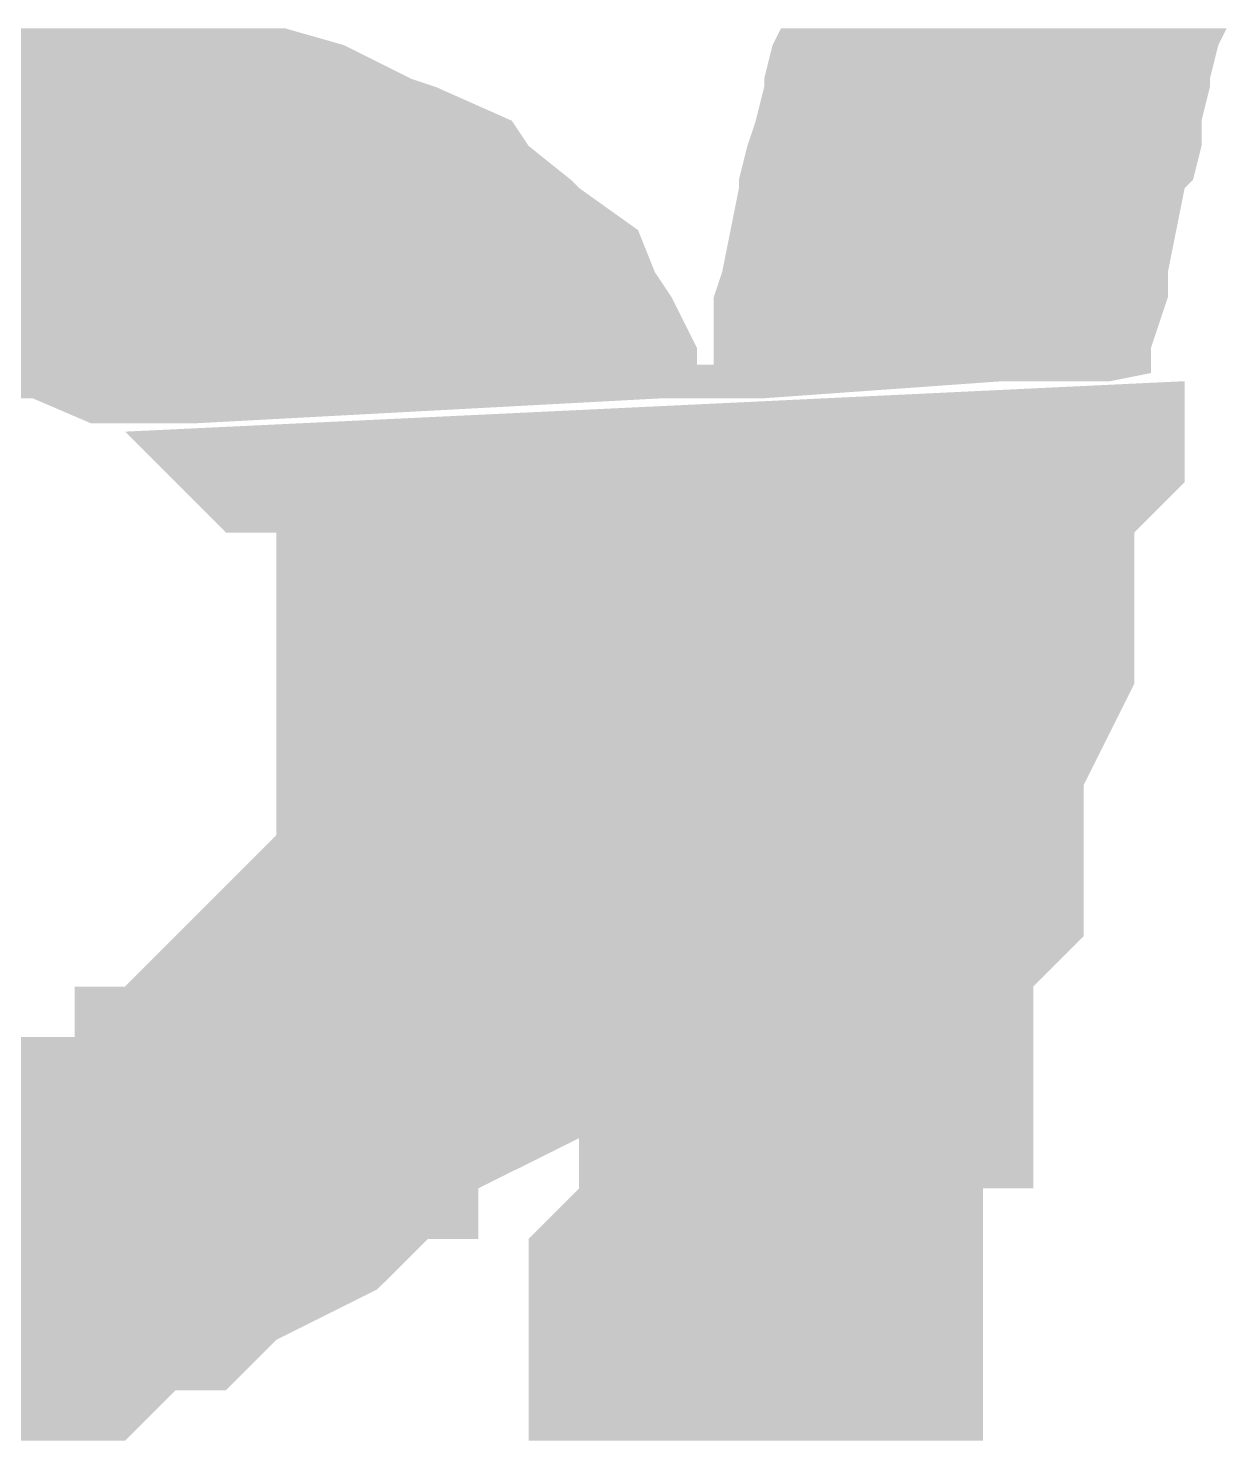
# Model space of a CAD drawing. Extents: x -145382 to -103386, y -23290 to 6406.
# Drawn here: x -120296 to -119777, y -19811 to -19199 of the extents above; entities that cross this region are included whole.
import ezdxf

# ---------------------------------------------------------------- set-up
doc = ezdxf.new("R2010")
doc.units = 0

msp = doc.modelspace()

# ---------------------------------------------------------------- hatches: boundary and pattern name
at = {"linetype": 'Continuous', "lineweight": 0, "true_color": 0x1250ed}
for points in [[(-120524.1, -19199), (-120184.98, -19199), (-120524.1, -19199), (-120184.98, -19199)], [(-120524.1, -19199), (-120184.98, -19199), (-120524.1, -19199), (-120184.98, -19199)], [(-120524.1, -19199), (-120184.98, -19199), (-120524.1, -19199), (-120184.98, -19199)], [(-120524.1, -19206.29), (-120524.1, -19199), (-120184.98, -19199), (-120159.45, -19206.29)], [(-119973.48, -19206.29), (-119969.84, -19199), (-119776.58, -19199), (-119780.22, -19206.29)], [(-119969.84, -19199), (-119776.58, -19199), (-119969.84, -19199), (-119776.58, -19199)], [(-119969.84, -19199), (-119776.58, -19199), (-119969.84, -19199), (-119776.58, -19199)], [(-120527.75, -19220.88), (-120524.1, -19206.29), (-120159.45, -19206.29), (-120130.28, -19220.88)], [(-120524.1, -19206.29), (-120159.45, -19206.29), (-120524.1, -19206.29), (-120159.45, -19206.29)], [(-119977.13, -19220.88), (-119973.48, -19206.29), (-119780.22, -19206.29), (-119783.87, -19220.88)], [(-119973.48, -19206.29), (-119780.22, -19206.29), (-119973.48, -19206.29), (-119780.22, -19206.29)], [(-120531.39, -19239.11), (-120527.75, -19224.52), (-120119.34, -19224.52), (-120086.53, -19239.11)], [(-120527.75, -19224.52), (-120527.75, -19220.88), (-120130.28, -19220.88), (-120119.34, -19224.52)], [(-119980.78, -19239.11), (-119977.13, -19224.52), (-119783.87, -19224.52), (-119787.52, -19239.11)], [(-119977.13, -19224.52), (-119977.13, -19220.88), (-119783.87, -19220.88), (-119783.87, -19224.52)], [(-120535.04, -19250.05), (-120531.39, -19239.11), (-120086.53, -19239.11), (-120079.23, -19250.05)], [(-119984.42, -19250.05), (-119980.78, -19239.11), (-119787.52, -19239.11), (-119787.52, -19250.05)], [(-120535.04, -19264.64), (-120535.04, -19250.05), (-120079.23, -19250.05), (-120061, -19264.64)], [(-119988.07, -19264.64), (-119984.42, -19250.05), (-119787.52, -19250.05), (-119791.16, -19264.64)], [(-120542.33, -19286.51), (-120538.69, -19268.28), (-120057.35, -19268.28), (-120031.83, -19286.51)], [(-120538.69, -19268.28), (-120535.04, -19264.64), (-120061, -19264.64), (-120057.35, -19268.28)], [(-119991.72, -19286.51), (-119988.07, -19268.28), (-119794.81, -19268.28), (-119798.45, -19286.51)], [(-119988.07, -19268.28), (-119988.07, -19264.64), (-119791.16, -19264.64), (-119794.81, -19268.28)], [(-120545.98, -19304.75), (-120542.33, -19286.51), (-120031.83, -19286.51), (-120024.54, -19304.75)], [(-119995.36, -19304.75), (-119991.72, -19286.51), (-119798.45, -19286.51), (-119802.1, -19304.75)], [(-120549.63, -19315.69), (-120545.98, -19304.75), (-120024.54, -19304.75), (-120017.24, -19315.69)], [(-119999.01, -19315.69), (-119995.36, -19304.75), (-119802.1, -19304.75), (-119802.1, -19315.69)], [(-120553.27, -19337.56), (-120549.63, -19315.69), (-120017.24, -19315.69), (-120006.3, -19337.56)], [(-119999.01, -19337.56), (-119999.01, -19315.69), (-119802.1, -19315.69), (-119809.39, -19337.56)], [(-120553.27, -19344.86), (-120553.27, -19337.56), (-120006.3, -19337.56), (-120006.3, -19344.86)], [(-119999.01, -19344.86), (-119999.01, -19337.56), (-119809.39, -19337.56), (-119809.39, -19344.86)], [(-120553.27, -19344.86), (-119809.39, -19344.86), (-120553.27, -19344.86), (-119809.39, -19344.86)], [(-120553.27, -19344.86), (-119809.39, -19344.86), (-120553.27, -19344.86), (-119809.39, -19344.86)], [(-120553.27, -19348.5), (-120553.27, -19344.86), (-119809.39, -19344.86), (-119809.39, -19348.5)], [(-120553.27, -19352.15), (-120553.27, -19348.5), (-119809.39, -19348.5), (-119827.63, -19352.15)], [(-120556.92, -19352.15), (-120553.27, -19352.15), (-119827.63, -19352.15), (-119831.27, -19352.15)], [(-119834.92, -19352.15), (-120556.92, -19352.15), (-119831.27, -19352.15)], [(-119875.03, -19352.15), (-120556.92, -19352.15), (-119834.92, -19352.15)], [(-120556.92, -19359.44), (-120556.92, -19352.15), (-119875.03, -19352.15), (-119977.13, -19359.44)], [(-120553.27, -19352.15), (-119827.63, -19352.15), (-120553.27, -19352.15), (-119827.63, -19352.15)], [(-119988.07, -19359.44), (-120556.92, -19359.44), (-119977.13, -19359.44)], [(-120298.02, -19359.44), (-120396.48, -19359.44), (-119988.07, -19359.44), (-119995.36, -19359.44)], [(-120294.37, -19359.44), (-120298.02, -19359.44), (-119995.36, -19359.44), (-120020.89, -19359.44)], [(-120268.85, -19370.38), (-120294.37, -19359.44), (-120020.89, -19359.44), (-120225.09, -19370.38)], [(-120268.85, -19370.38), (-120265.2, -19370.38), (-120225.09, -19370.38)]]:
    msp.add_hatch(color=160, dxfattribs=at).paths.add_polyline_path(points)
at = {"linetype": 'Continuous', "lineweight": 0}
h = msp.add_hatch(color=0, dxfattribs=at)
h.set_gradient(color1=(240, 240, 158), color2=(255, 255, 153), one_color=1)
h.paths.add_polyline_path([(-120254.26, -19373.92), (-119794.81, -19352.04), (-119794.81, -19373.92)], flags=0)
h = msp.add_hatch(color=0, dxfattribs=at)
h.set_gradient(color1=(251, 251, 154), color2=(234, 234, 161), rotation=262.92646, one_color=1)
h.paths.add_polyline_path([(-120232.38, -19395.8), (-120254.26, -19373.92), (-119794.81, -19395.8)], flags=0)
h = msp.add_hatch(color=0, dxfattribs=at)
h.set_gradient(color1=(240, 240, 158), color2=(255, 255, 153), rotation=79.87533, one_color=1)
h.paths.add_polyline_path([(-120254.26, -19373.92), (-119794.81, -19395.8), (-119794.81, -19373.92)], flags=0)
h = msp.add_hatch(color=0, dxfattribs=at)
h.set_gradient(color1=(247, 247, 156), color2=(231, 231, 162), rotation=270, one_color=1)
h.paths.add_polyline_path([(-120232.38, -19395.8), (-119794.81, -19395.8)], flags=0)
h = msp.add_hatch(color=0, dxfattribs=at)
h.set_gradient(color1=(251, 251, 154), color2=(234, 234, 161), rotation=90, one_color=1)
h.paths.add_polyline_path([(-120232.38, -19395.8), (-119794.81, -19395.8)], flags=0)
h = msp.add_hatch(color=0, dxfattribs=at)
h.set_gradient(color1=(236, 236, 160), color2=(220, 220, 166), rotation=265.72416, one_color=1)
h.paths.add_polyline_path([(-120210.51, -19417.68), (-120232.38, -19395.8), (-119816.69, -19417.68)], flags=0)
h = msp.add_hatch(color=0, dxfattribs=at)
h.set_gradient(color1=(231, 231, 162), color2=(247, 247, 156), rotation=85.51539, one_color=1)
h.paths.add_polyline_path([(-120232.38, -19395.8), (-119816.69, -19417.68), (-119794.81, -19395.8)], flags=0)
h = msp.add_hatch(color=0, dxfattribs=at)
h.set_gradient(color1=(234, 234, 161), color2=(218, 218, 167), rotation=270, one_color=1)
h.paths.add_polyline_path([(-120210.51, -19417.68), (-119816.69, -19417.68)], flags=0)
h = msp.add_hatch(color=0, dxfattribs=at)
h.set_gradient(color1=(236, 236, 160), color2=(220, 220, 166), rotation=90, one_color=1)
h.paths.add_polyline_path([(-120210.51, -19417.68), (-119816.69, -19417.68)], flags=0)
h = msp.add_hatch(color=0, dxfattribs=at)
h.set_gradient(color1=(221, 221, 166), color2=(205, 205, 172), rotation=270, one_color=1)
h.paths.add_polyline_path([(-120188.63, -19417.68), (-120210.51, -19417.68), (-119816.69, -19417.68)], flags=0)
h = msp.add_hatch(color=0, dxfattribs=at)
h.set_gradient(color1=(234, 234, 161), color2=(218, 218, 167), rotation=90, one_color=1)
h.paths.add_polyline_path([(-120210.51, -19417.68), (-119816.69, -19417.68)], flags=0)
h = msp.add_hatch(color=0, dxfattribs=at)
h.set_gradient(color1=(187, 187, 179), color2=(205, 205, 172), rotation=87.00687, one_color=1)
h.paths.add_polyline_path([(-120188.63, -19439.56), (-119816.69, -19439.56), (-120188.63, -19417.68)], flags=0)
h = msp.add_hatch(color=0, dxfattribs=at)
h.set_gradient(color1=(221, 221, 166), color2=(203, 203, 173), rotation=267.00687, one_color=1)
h.paths.add_polyline_path([(-119816.69, -19439.56), (-120188.63, -19417.68), (-119816.69, -19417.68)], flags=0)
h = msp.add_hatch(color=0, dxfattribs=at)
h.set_gradient(color1=(192, 192, 177), color2=(176, 176, 184), rotation=265.1096, one_color=1)
h.paths.add_polyline_path([(-120188.63, -19461.44), (-120188.63, -19439.56), (-119816.69, -19461.44)], flags=0)
h = msp.add_hatch(color=0, dxfattribs=at)
h.set_gradient(color1=(187, 187, 179), color2=(203, 203, 173), rotation=85.1096, one_color=1)
h.paths.add_polyline_path([(-120188.63, -19439.56), (-119816.69, -19461.44), (-119816.69, -19439.56)], flags=0)
h = msp.add_hatch(color=0, dxfattribs=at)
h.set_gradient(color1=(158, 158, 191), color2=(176, 176, 184), rotation=87.00687, one_color=1)
h.paths.add_polyline_path([(-120188.63, -19483.32), (-119816.69, -19483.32), (-120188.63, -19461.44)], flags=0)
h = msp.add_hatch(color=0, dxfattribs=at)
h.set_gradient(color1=(192, 192, 177), color2=(174, 174, 185), rotation=267.00687, one_color=1)
h.paths.add_polyline_path([(-119816.69, -19483.32), (-120188.63, -19461.44), (-119816.69, -19461.44)], flags=0)
h = msp.add_hatch(color=0, dxfattribs=at)
h.set_gradient(color1=(131, 131, 202), color2=(158, 158, 191), rotation=85.49989, one_color=1)
h.paths.add_polyline_path([(-120188.63, -19527.07), (-119838.57, -19527.07), (-120188.63, -19483.32)], flags=0)
h = msp.add_hatch(color=0, dxfattribs=at)
h.set_gradient(color1=(174, 174, 185), color2=(148, 148, 195), rotation=265.70416, one_color=1)
h.paths.add_polyline_path([(-119838.57, -19527.07), (-120188.63, -19483.32), (-119816.69, -19483.32)], flags=0)
h = msp.add_hatch(color=0, dxfattribs=at)
h.set_gradient(color1=(144, 144, 197), color2=(127, 127, 204), rotation=270, one_color=1)
h.paths.add_polyline_path([(-120188.63, -19527.07), (-119838.57, -19527.07)], flags=0)
h = msp.add_hatch(color=0, dxfattribs=at)
h.set_gradient(color1=(148, 148, 195), color2=(131, 131, 202), rotation=90, one_color=1)
h.paths.add_polyline_path([(-120188.63, -19527.07), (-119838.57, -19527.07)], flags=0)
h = msp.add_hatch(color=0, dxfattribs=at)
h.set_gradient(color1=(134, 134, 201), color2=(117, 117, 207), rotation=263.93508, one_color=1)
h.paths.add_polyline_path([(-120188.63, -19548.95), (-120188.63, -19527.07), (-119838.57, -19548.95)], flags=0)
h = msp.add_hatch(color=0, dxfattribs=at)
h.set_gradient(color1=(127, 127, 204), color2=(144, 144, 197), rotation=83.93508, one_color=1)
h.paths.add_polyline_path([(-120188.63, -19527.07), (-119838.57, -19548.95), (-119838.57, -19527.07)], flags=0)
h = msp.add_hatch(color=0, dxfattribs=at)
h.set_gradient(color1=(95, 95, 216), color2=(117, 117, 207), rotation=87.10549, one_color=1)
h.paths.add_polyline_path([(-120210.51, -19570.83), (-119838.57, -19570.83), (-120188.63, -19548.95)], flags=0)
h = msp.add_hatch(color=0, dxfattribs=at)
h.set_gradient(color1=(134, 134, 201), color2=(113, 113, 209), rotation=267.10358, one_color=1)
h.paths.add_polyline_path([(-119838.57, -19570.83), (-120188.63, -19548.95), (-119838.57, -19548.95)], flags=0)
h = msp.add_hatch(color=0, dxfattribs=at)
h.set_gradient(color1=(101, 101, 214), color2=(83, 83, 221), rotation=264.80557, one_color=1)
h.paths.add_polyline_path([(-120232.38, -19592.71), (-120210.51, -19570.83), (-119838.57, -19592.71)], flags=0)
h = msp.add_hatch(color=0, dxfattribs=at)
h.set_gradient(color1=(95, 95, 216), color2=(113, 113, 209), rotation=84.95755, one_color=1)
h.paths.add_polyline_path([(-120210.51, -19570.83), (-119838.57, -19592.71), (-119838.57, -19570.83)], flags=0)
h = msp.add_hatch(color=0, dxfattribs=at)
h.set_gradient(color1=(90, 90, 218), color2=(71, 71, 226), rotation=263.94101, one_color=1)
h.paths.add_polyline_path([(-120254.26, -19614.59), (-120232.38, -19592.71), (-119860.44, -19614.59)], flags=0)
h = msp.add_hatch(color=0, dxfattribs=at)
h.set_gradient(color1=(101, 101, 214), color2=(83, 83, 221), rotation=90, one_color=1)
h.paths.add_polyline_path([(-120232.38, -19592.71), (-119838.57, -19592.71)], flags=0)
h = msp.add_hatch(color=0, dxfattribs=at)
h.set_gradient(color1=(101, 101, 214), color2=(83, 83, 221), rotation=90, one_color=1)
h.paths.add_polyline_path([(-120232.38, -19592.71), (-119838.57, -19592.71)], flags=0)
h = msp.add_hatch(color=0, dxfattribs=at)
h.set_gradient(color1=(101, 101, 214), color2=(82, 82, 221), rotation=270, one_color=1)
h.paths.add_polyline_path([(-120232.38, -19592.71), (-119838.57, -19592.71)], flags=0)
h = msp.add_hatch(color=0, dxfattribs=at)
h.set_gradient(color1=(101, 101, 214), color2=(83, 83, 221), rotation=90, one_color=1)
h.paths.add_polyline_path([(-120232.38, -19592.71), (-119838.57, -19592.71)], flags=0)
h = msp.add_hatch(color=0, dxfattribs=at)
h.set_gradient(color1=(82, 82, 221), color2=(101, 101, 214), rotation=83.94101, one_color=1)
h.paths.add_polyline_path([(-120232.38, -19592.71), (-119860.44, -19614.59), (-119838.57, -19592.71)], flags=0)
h = msp.add_hatch(color=0, dxfattribs=at)
h.set_gradient(color1=(81, 81, 222), color2=(61, 61, 230), rotation=270, one_color=1)
h.paths.add_polyline_path([(-120276.14, -19614.59), (-120254.26, -19614.59), (-119860.44, -19614.59)], flags=0)
h = msp.add_hatch(color=0, dxfattribs=at)
h.set_gradient(color1=(78, 78, 223), color2=(58, 58, 231), rotation=250.66519, one_color=1)
h.paths.add_polyline_path([(-120276.14, -19636.47), (-120276.14, -19614.59), (-119860.44, -19636.47)], flags=0)
h = msp.add_hatch(color=0, dxfattribs=at)
h.set_gradient(color1=(61, 61, 230), color2=(81, 81, 222), rotation=70.66519, one_color=1)
h.paths.add_polyline_path([(-120276.14, -19614.59), (-119860.44, -19636.47), (-119860.44, -19614.59)], flags=0)
h = msp.add_hatch(color=0, dxfattribs=at)
h.set_gradient(color1=(90, 90, 218), color2=(71, 71, 226), rotation=90, one_color=1)
h.paths.add_polyline_path([(-120254.26, -19614.59), (-119860.44, -19614.59)], flags=0)
h = msp.add_hatch(color=0, dxfattribs=at)
h.set_gradient(color1=(68, 68, 227), color2=(42, 42, 237), rotation=255.69972, one_color=1)
h.paths.add_polyline_path([(-120604.32, -19658.35), (-120604.32, -19636.47), (-119860.44, -19658.35)], flags=0)
h = msp.add_hatch(color=0, dxfattribs=at)
h.set_gradient(color1=(45, 45, 236), color2=(71, 71, 226), rotation=75.69972, one_color=1)
h.paths.add_polyline_path([(-120604.32, -19636.47), (-119860.44, -19658.35), (-119860.44, -19636.47)], flags=0)
h = msp.add_hatch(color=0, dxfattribs=at)
h.set_gradient(color1=(71, 71, 226), color2=(49, 49, 235), rotation=90, one_color=1)
h.paths.add_polyline_path([(-120319.9, -19636.47), (-120298.02, -19636.47), (-119860.44, -19636.47)], flags=0)
h = msp.add_hatch(color=0, dxfattribs=at)
h.set_gradient(color1=(74, 74, 225), color2=(53, 53, 233), rotation=270, one_color=1)
h.paths.add_polyline_path([(-120298.02, -19636.47), (-120276.14, -19636.47), (-119860.44, -19636.47)], flags=0)
h = msp.add_hatch(color=0, dxfattribs=at)
h.set_gradient(color1=(71, 71, 226), color2=(50, 50, 234), rotation=270, one_color=1)
h.paths.add_polyline_path([(-120298.02, -19636.47), (-119860.44, -19636.47)], flags=0)
h = msp.add_hatch(color=0, dxfattribs=at)
h.set_gradient(color1=(74, 74, 225), color2=(53, 53, 233), rotation=90, one_color=1)
h.paths.add_polyline_path([(-120298.02, -19636.47), (-119860.44, -19636.47)], flags=0)
h = msp.add_hatch(color=0, dxfattribs=at)
h.set_gradient(color1=(71, 71, 226), color2=(50, 50, 234), rotation=90, one_color=1)
h.paths.add_polyline_path([(-120298.02, -19636.47), (-119860.44, -19636.47)], flags=0)
h = msp.add_hatch(color=0, dxfattribs=at)
h.set_gradient(color1=(78, 78, 223), color2=(58, 58, 231), rotation=90, one_color=1)
h.paths.add_polyline_path([(-120276.14, -19636.47), (-119860.44, -19636.47)], flags=0)
h = msp.add_hatch(color=0, dxfattribs=at)
h.set_gradient(color1=(68, 68, 227), color2=(42, 42, 237), rotation=90, one_color=1)
h.paths.add_polyline_path([(-120604.32, -19658.35), (-119860.44, -19658.35)], flags=0)
h = msp.add_hatch(color=0, dxfattribs=at)
h.set_gradient(color1=(68, 68, 227), color2=(42, 42, 237), rotation=90, one_color=1)
h.paths.add_polyline_path([(-120604.32, -19658.35), (-119860.44, -19658.35)], flags=0)
h = msp.add_hatch(color=0, dxfattribs=at)
h.set_gradient(color1=(66, 66, 228), color2=(40, 40, 238), rotation=270, one_color=1)
h.paths.add_polyline_path([(-120604.32, -19658.35), (-119860.44, -19658.35)], flags=0)
h = msp.add_hatch(color=0, dxfattribs=at)
h.set_gradient(color1=(68, 68, 227), color2=(42, 42, 237), rotation=90, one_color=1)
h.paths.add_polyline_path([(-120604.32, -19658.35), (-119860.44, -19658.35)], flags=0)
h = msp.add_hatch(color=0, dxfattribs=at)
h.set_gradient(color1=(64, 64, 229), color2=(39, 39, 239), rotation=270, one_color=1)
h.paths.add_polyline_path([(-120604.32, -19658.35), (-119860.44, -19658.35)], flags=0)
h = msp.add_hatch(color=0, dxfattribs=at)
h.set_gradient(color1=(66, 66, 228), color2=(40, 40, 238), rotation=90, one_color=1)
h.paths.add_polyline_path([(-120604.32, -19658.35), (-119860.44, -19658.35)], flags=0)
h = msp.add_hatch(color=0, dxfattribs=at)
h.set_gradient(color1=(52, 52, 233), color2=(38, 38, 239), rotation=270, one_color=1)
h.paths.add_polyline_path([(-120604.32, -19658.35), (-120057.35, -19658.35)], flags=0)
h = msp.add_hatch(color=0, dxfattribs=at)
h.set_gradient(color1=(53, 53, 233), color2=(39, 39, 239), rotation=90, one_color=1)
h.paths.add_polyline_path([(-120604.32, -19658.35), (-120057.35, -19658.35)], flags=0)
h = msp.add_hatch(color=0, dxfattribs=at)
h.set_gradient(color1=(43, 43, 237), color2=(30, 30, 242), rotation=266.28101, one_color=1)
h.paths.add_polyline_path([(-120604.32, -19680.23), (-120604.32, -19658.35), (-120057.35, -19680.23)], flags=0)
h = msp.add_hatch(color=0, dxfattribs=at)
h.set_gradient(color1=(38, 38, 239), color2=(52, 52, 233), rotation=86.43952, one_color=1)
h.paths.add_polyline_path([(-120604.32, -19658.35), (-120057.35, -19680.23), (-120057.35, -19658.35)], flags=0)
h = msp.add_hatch(color=0, dxfattribs=at)
h.set_gradient(color1=(64, 64, 229), color2=(53, 53, 233), rotation=90, one_color=1)
h.paths.add_polyline_path([(-120057.35, -19658.35), (-119860.44, -19658.35)], flags=0)
h = msp.add_hatch(color=0, dxfattribs=at)
h.set_gradient(color1=(64, 64, 229), color2=(53, 53, 233), rotation=90, one_color=1)
h.paths.add_polyline_path([(-120057.35, -19658.35), (-119860.44, -19658.35)], flags=0)
h = msp.add_hatch(color=0, dxfattribs=at)
h.set_gradient(color1=(55, 55, 232), color2=(44, 44, 237), rotation=262.2664, one_color=1)
h.paths.add_polyline_path([(-120057.35, -19680.23), (-120057.35, -19658.35), (-119860.44, -19680.23)], flags=0)
h = msp.add_hatch(color=0, dxfattribs=at)
h.set_gradient(color1=(53, 53, 233), color2=(64, 64, 229), rotation=82.2664, one_color=1)
h.paths.add_polyline_path([(-120057.35, -19658.35), (-119860.44, -19680.23), (-119860.44, -19658.35)], flags=0)
h = msp.add_hatch(color=0, dxfattribs=at)
h.set_gradient(color1=(33, 33, 241), color2=(20, 20, 246), rotation=266.72232, one_color=1)
h.paths.add_polyline_path([(-120626.2, -19702.1), (-120604.32, -19680.23), (-120101.11, -19702.1)], flags=0)
h = msp.add_hatch(color=0, dxfattribs=at)
h.set_gradient(color1=(30, 30, 242), color2=(43, 43, 237), rotation=86.67852, one_color=1)
h.paths.add_polyline_path([(-120604.32, -19680.23), (-120101.11, -19702.1), (-120057.35, -19680.23)], flags=0)
h = msp.add_hatch(color=0, dxfattribs=at)
h.set_gradient(color1=(45, 45, 236), color2=(34, 34, 241), rotation=263.03174, one_color=1)
h.paths.add_polyline_path([(-120057.35, -19702.1), (-120057.35, -19680.23), (-119860.44, -19702.1)], flags=0)
h = msp.add_hatch(color=0, dxfattribs=at)
h.set_gradient(color1=(44, 44, 237), color2=(55, 55, 232), rotation=83.03174, one_color=1)
h.paths.add_polyline_path([(-120057.35, -19680.23), (-119860.44, -19702.1), (-119860.44, -19680.23)], flags=0)
h = msp.add_hatch(color=0, dxfattribs=at)
h.set_gradient(color1=(32, 32, 241), color2=(20, 20, 246), rotation=90, one_color=1)
h.paths.add_polyline_path([(-120626.2, -19702.1), (-120101.11, -19702.1)], flags=0)
h = msp.add_hatch(color=0, dxfattribs=at)
h.set_gradient(color1=(33, 33, 241), color2=(20, 20, 246), rotation=90, one_color=1)
h.paths.add_polyline_path([(-120626.2, -19702.1), (-120101.11, -19702.1)], flags=0)
h = msp.add_hatch(color=0, dxfattribs=at)
h.set_gradient(color1=(27, 27, 243), color2=(15, 15, 248), rotation=264.28941, one_color=1)
h.paths.add_polyline_path([(-120626.2, -19723.98), (-120626.2, -19702.1), (-120101.11, -19723.98)], flags=0)
h = msp.add_hatch(color=0, dxfattribs=at)
h.set_gradient(color1=(20, 20, 246), color2=(32, 32, 241), rotation=84.28941, one_color=1)
h.paths.add_polyline_path([(-120626.2, -19702.1), (-120101.11, -19723.98), (-120101.11, -19702.1)], flags=0)
h = msp.add_hatch(color=0, dxfattribs=at)
h.set_gradient(color1=(41, 41, 238), color2=(29, 29, 243), rotation=250.01689, one_color=1)
h.paths.add_polyline_path([(-120079.23, -19723.98), (-120057.35, -19702.1), (-119882.32, -19723.98)], flags=0)
h = msp.add_hatch(color=0, dxfattribs=at)
h.set_gradient(color1=(45, 45, 236), color2=(34, 34, 241), rotation=90, one_color=1)
h.paths.add_polyline_path([(-120057.35, -19702.1), (-119882.32, -19702.1)], flags=0)
h = msp.add_hatch(color=0, dxfattribs=at)
h.set_gradient(color1=(45, 45, 236), color2=(34, 34, 241), rotation=270, one_color=1)
h.paths.add_polyline_path([(-120057.35, -19702.1), (-119860.44, -19702.1), (-119882.32, -19702.1)], flags=0)
h = msp.add_hatch(color=0, dxfattribs=at)
h.set_gradient(color1=(34, 34, 241), color2=(45, 45, 236), rotation=71.02959, one_color=1)
h.paths.add_polyline_path([(-120057.35, -19702.1), (-119882.32, -19723.98), (-119882.32, -19702.1)], flags=0)
h = msp.add_hatch(color=0, dxfattribs=at)
h.set_gradient(color1=(25, 25, 244), color2=(13, 13, 249), rotation=270, one_color=1)
h.paths.add_polyline_path([(-120626.2, -19723.98), (-120122.99, -19723.98)], flags=0)
h = msp.add_hatch(color=0, dxfattribs=at)
h.set_gradient(color1=(27, 27, 243), color2=(15, 15, 248), rotation=90, one_color=1)
h.paths.add_polyline_path([(-120626.2, -19723.98), (-120122.99, -19723.98), (-120101.11, -19723.98)], flags=0)
h = msp.add_hatch(color=0, dxfattribs=at)
h.set_gradient(color1=(25, 25, 244), color2=(13, 13, 249), rotation=90, one_color=1)
h.paths.add_polyline_path([(-120626.2, -19723.98), (-120122.99, -19723.98)], flags=0)
h = msp.add_hatch(color=0, dxfattribs=at)
h.set_gradient(color1=(25, 25, 244), color2=(13, 13, 249), rotation=90, one_color=1)
h.paths.add_polyline_path([(-120626.2, -19723.98), (-120122.99, -19723.98)], flags=0)
h = msp.add_hatch(color=0, dxfattribs=at)
h.set_gradient(color1=(25, 25, 244), color2=(13, 13, 249), rotation=90, one_color=1)
h.paths.add_polyline_path([(-120626.2, -19723.98), (-120122.99, -19723.98)], flags=0)
h = msp.add_hatch(color=0, dxfattribs=at)
h.set_gradient(color1=(25, 25, 244), color2=(13, 13, 249), rotation=90, one_color=1)
h.paths.add_polyline_path([(-120626.2, -19723.98), (-120122.99, -19723.98)], flags=0)
h = msp.add_hatch(color=0, dxfattribs=at)
h.set_gradient(color1=(17, 17, 247), color2=(7, 7, 251), rotation=265.66769, one_color=1)
h.paths.add_polyline_path([(-120626.2, -19745.86), (-120626.2, -19723.98), (-120144.87, -19745.86)], flags=0)
h = msp.add_hatch(color=0, dxfattribs=at)
h.set_gradient(color1=(13, 13, 249), color2=(25, 25, 244), rotation=86.00909, one_color=1)
h.paths.add_polyline_path([(-120626.2, -19723.98), (-120144.87, -19745.86), (-120122.99, -19723.98)], flags=0)
h = msp.add_hatch(color=0, dxfattribs=at)
h.set_gradient(color1=(39, 39, 239), color2=(27, 27, 243), rotation=270, one_color=1)
h.paths.add_polyline_path([(-120079.23, -19723.98), (-119882.32, -19723.98)], flags=0)
h = msp.add_hatch(color=0, dxfattribs=at)
h.set_gradient(color1=(41, 41, 238), color2=(29, 29, 243), rotation=90, one_color=1)
h.paths.add_polyline_path([(-120079.23, -19723.98), (-119882.32, -19723.98)], flags=0)
h = msp.add_hatch(color=0, dxfattribs=at)
h.set_gradient(color1=(39, 39, 239), color2=(27, 27, 243), rotation=90, one_color=1)
h.paths.add_polyline_path([(-120079.23, -19723.98), (-119882.32, -19723.98)], flags=0)
h = msp.add_hatch(color=0, dxfattribs=at)
h.set_gradient(color1=(39, 39, 239), color2=(27, 27, 243), rotation=90, one_color=1)
h.paths.add_polyline_path([(-120079.23, -19723.98), (-119882.32, -19723.98)], flags=0)
h = msp.add_hatch(color=0, dxfattribs=at)
h.set_gradient(color1=(39, 39, 239), color2=(27, 27, 243), rotation=90, one_color=1)
h.paths.add_polyline_path([(-120079.23, -19723.98), (-119882.32, -19723.98)], flags=0)
h = msp.add_hatch(color=0, dxfattribs=at)
h.set_gradient(color1=(39, 39, 239), color2=(27, 27, 243), rotation=90, one_color=1)
h.paths.add_polyline_path([(-120079.23, -19723.98), (-119882.32, -19723.98)], flags=0)
h = msp.add_hatch(color=0, dxfattribs=at)
h.set_gradient(color1=(32, 32, 241), color2=(21, 21, 246), rotation=258.48617, one_color=1)
h.paths.add_polyline_path([(-120079.23, -19745.86), (-120079.23, -19723.98), (-119882.32, -19745.86)], flags=0)
h = msp.add_hatch(color=0, dxfattribs=at)
h.set_gradient(color1=(27, 27, 243), color2=(39, 39, 239), rotation=79.2157, one_color=1)
h.paths.add_polyline_path([(-120079.23, -19723.98), (-119882.32, -19745.86), (-119882.32, -19723.98)], flags=0)
h = msp.add_hatch(color=0, dxfattribs=at)
h.set_gradient(color1=(12, 12, 249), color2=(3, 3, 253), rotation=263.58121, one_color=1)
h.paths.add_polyline_path([(-120626.2, -19767.74), (-120626.2, -19745.86), (-120188.63, -19767.74)], flags=0)
h = msp.add_hatch(color=0, dxfattribs=at)
h.set_gradient(color1=(7, 7, 251), color2=(17, 17, 247), rotation=83.65981, one_color=1)
h.paths.add_polyline_path([(-120626.2, -19745.86), (-120188.63, -19767.74), (-120144.87, -19745.86)], flags=0)
h = msp.add_hatch(color=0, dxfattribs=at)
h.set_gradient(color1=(28, 28, 243), color2=(17, 17, 248), rotation=253.00918, one_color=1)
h.paths.add_polyline_path([(-120079.23, -19767.74), (-120079.23, -19745.86), (-119882.32, -19767.74)], flags=0)
h = msp.add_hatch(color=0, dxfattribs=at)
h.set_gradient(color1=(21, 21, 246), color2=(32, 32, 241), rotation=73.00918, one_color=1)
h.paths.add_polyline_path([(-120079.23, -19745.86), (-119882.32, -19767.74), (-119882.32, -19745.86)], flags=0)
h = msp.add_hatch(color=0, dxfattribs=at)
h.set_gradient(color1=(12, 12, 250), color2=(3, 3, 253), rotation=90, one_color=1)
h.paths.add_polyline_path([(-120626.2, -19767.74), (-120188.63, -19767.74)], flags=0)
h = msp.add_hatch(color=0, dxfattribs=at)
h.set_gradient(color1=(12, 12, 250), color2=(3, 3, 253), rotation=90, one_color=1)
h.paths.add_polyline_path([(-120626.2, -19767.74), (-120188.63, -19767.74)], flags=0)
h = msp.add_hatch(color=0, dxfattribs=at)
h.set_gradient(color1=(12, 12, 250), color2=(3, 3, 253), rotation=90, one_color=1)
h.paths.add_polyline_path([(-120626.2, -19767.74), (-120188.63, -19767.74)], flags=0)
h = msp.add_hatch(color=0, dxfattribs=at)
h.set_gradient(color1=(12, 12, 250), color2=(3, 3, 253), rotation=90, one_color=1)
h.paths.add_polyline_path([(-120626.2, -19767.74), (-120188.63, -19767.74)], flags=0)
h = msp.add_hatch(color=0, dxfattribs=at)
h.set_gradient(color1=(10, 10, 250), color2=(2, 2, 253), rotation=247.16635, one_color=1)
h.paths.add_polyline_path([(-120626.2, -19789.62), (-120626.2, -19767.74), (-120210.51, -19789.62)], flags=0)
h = msp.add_hatch(color=0, dxfattribs=at)
h.set_gradient(color1=(3, 3, 253), color2=(12, 12, 250), rotation=73.81079, one_color=1)
h.paths.add_polyline_path([(-120626.2, -19767.74), (-120210.51, -19789.62), (-120188.63, -19767.74)], flags=0)
h = msp.add_hatch(color=0, dxfattribs=at)
h.set_gradient(color1=(28, 28, 243), color2=(16, 16, 248), rotation=270, one_color=1)
h.paths.add_polyline_path([(-120079.23, -19767.74), (-119882.32, -19767.74)], flags=0)
h = msp.add_hatch(color=0, dxfattribs=at)
h.set_gradient(color1=(28, 28, 243), color2=(17, 17, 248), rotation=90, one_color=1)
h.paths.add_polyline_path([(-120079.23, -19767.74), (-119882.32, -19767.74)], flags=0)
h = msp.add_hatch(color=0, dxfattribs=at)
h.set_gradient(color1=(28, 28, 243), color2=(16, 16, 248), rotation=90, one_color=1)
h.paths.add_polyline_path([(-120079.23, -19767.74), (-119882.32, -19767.74)], flags=0)
h = msp.add_hatch(color=0, dxfattribs=at)
h.set_gradient(color1=(28, 28, 243), color2=(16, 16, 248), rotation=90, one_color=1)
h.paths.add_polyline_path([(-120079.23, -19767.74), (-119882.32, -19767.74)], flags=0)
h = msp.add_hatch(color=0, dxfattribs=at)
h.set_gradient(color1=(27, 27, 244), color2=(15, 15, 248), rotation=216.8699, one_color=1)
h.paths.add_polyline_path([(-120079.23, -19789.62), (-120079.23, -19767.74), (-119882.32, -19789.62)], flags=0)
h = msp.add_hatch(color=0, dxfattribs=at)
h.set_gradient(color1=(16, 16, 248), color2=(28, 28, 243), rotation=36.8699, one_color=1)
h.paths.add_polyline_path([(-120079.23, -19767.74), (-119882.32, -19789.62), (-119882.32, -19767.74)], flags=0)
h = msp.add_hatch(color=0, dxfattribs=at)
h.set_gradient(color1=(8, 8, 251), color2=(1, 1, 254), rotation=270, one_color=1)
h.paths.add_polyline_path([(-120626.2, -19789.62), (-120232.38, -19789.62)], flags=0)
h = msp.add_hatch(color=0, dxfattribs=at)
h.set_gradient(color1=(10, 10, 250), color2=(2, 2, 253), rotation=90, one_color=1)
h.paths.add_polyline_path([(-120626.2, -19789.62), (-120232.38, -19789.62), (-120210.51, -19789.62)], flags=0)
h = msp.add_hatch(color=0, dxfattribs=at)
h.set_gradient(color1=(7, 7, 251), color2=(1, 1, 254), rotation=90, one_color=1)
h.paths.add_polyline_path([(-120626.2, -19789.62), (-120232.38, -19789.62)], flags=0)
h = msp.add_hatch(color=0, dxfattribs=at)
h.set_gradient(color1=(8, 8, 251), color2=(1, 1, 254), rotation=90, one_color=1)
h.paths.add_polyline_path([(-120626.2, -19789.62), (-120232.38, -19789.62)], flags=0)
h = msp.add_hatch(color=0, dxfattribs=at)
h.set_gradient(color1=(6, 6, 252), color2=(0, 0, 254), rotation=250.55997, one_color=1)
h.paths.add_polyline_path([(-120626.2, -19811.5), (-120626.2, -19789.62), (-120254.26, -19811.5)], flags=0)
h = msp.add_hatch(color=0, dxfattribs=at)
h.set_gradient(color1=(1, 1, 254), color2=(7, 7, 251), rotation=63.43495, one_color=1)
h.paths.add_polyline_path([(-120626.2, -19789.62), (-120254.26, -19811.5), (-120232.38, -19789.62)], flags=0)
h = msp.add_hatch(color=0, dxfattribs=at)
h.set_gradient(color1=(26, 26, 244), color2=(14, 14, 249), rotation=270, one_color=1)
h.paths.add_polyline_path([(-120079.23, -19789.62), (-119882.32, -19789.62)], flags=0)
h = msp.add_hatch(color=0, dxfattribs=at)
h.set_gradient(color1=(27, 27, 244), color2=(15, 15, 248), rotation=90, one_color=1)
h.paths.add_polyline_path([(-120079.23, -19789.62), (-119882.32, -19789.62)], flags=0)
h = msp.add_hatch(color=0, dxfattribs=at)
h.set_gradient(color1=(25, 25, 244), color2=(14, 14, 249), rotation=90, one_color=1)
h.paths.add_polyline_path([(-120079.23, -19789.62), (-119882.32, -19789.62)], flags=0)
h = msp.add_hatch(color=0, dxfattribs=at)
h.set_gradient(color1=(26, 26, 244), color2=(14, 14, 249), rotation=90, one_color=1)
h.paths.add_polyline_path([(-120079.23, -19789.62), (-119882.32, -19789.62)], flags=0)
h = msp.add_hatch(color=0, dxfattribs=at)
h.set_gradient(color1=(25, 25, 244), color2=(13, 13, 249), rotation=216.8699, one_color=1)
h.paths.add_polyline_path([(-120079.23, -19811.5), (-120079.23, -19789.62), (-119882.32, -19811.5)], flags=0)
h = msp.add_hatch(color=0, dxfattribs=at)
h.set_gradient(color1=(14, 14, 249), color2=(25, 25, 244), one_color=1)
h.paths.add_polyline_path([(-120079.23, -19789.62), (-119882.32, -19789.62), (-119882.32, -19811.5)], flags=0)
h = msp.add_hatch(color=0, dxfattribs=at)
h.set_gradient(color1=(6, 6, 252), color2=(0, 0, 254), rotation=90, one_color=1)
h.paths.add_polyline_path([(-120626.2, -19811.5), (-120254.26, -19811.5)], flags=0)
h = msp.add_hatch(color=0, dxfattribs=at)
h.set_gradient(color1=(6, 6, 252), color2=(0, 0, 254), rotation=90, one_color=1)
h.paths.add_polyline_path([(-120626.2, -19811.5), (-120254.26, -19811.5)], flags=0)
h = msp.add_hatch(color=0, dxfattribs=at)
h.set_gradient(color1=(6, 6, 252), color2=(0, 0, 254), rotation=90, one_color=1)
h.paths.add_polyline_path([(-120626.2, -19811.5), (-120298.02, -19811.5), (-120254.26, -19811.5)], flags=0)
h = msp.add_hatch(color=0, dxfattribs=at)
h.set_gradient(color1=(25, 25, 244), color2=(13, 13, 249), rotation=90, one_color=1)
h.paths.add_polyline_path([(-120079.23, -19811.5), (-119882.32, -19811.5)], flags=0)
h = msp.add_hatch(color=0, dxfattribs=at)
h.set_gradient(color1=(25, 25, 244), color2=(13, 13, 249), rotation=90, one_color=1)
h.paths.add_polyline_path([(-120079.23, -19811.5), (-119882.32, -19811.5)], flags=0)
h = msp.add_hatch(color=0, dxfattribs=at)
h.set_gradient(color1=(24, 24, 245), color2=(13, 13, 249), rotation=90, one_color=1)
h.paths.add_polyline_path([(-120079.23, -19811.5), (-119904.2, -19811.5)], flags=0)
h = msp.add_hatch(color=0, dxfattribs=at)
h.set_gradient(color1=(25, 25, 244), color2=(13, 13, 249), rotation=270, one_color=1)
h.paths.add_polyline_path([(-120079.23, -19811.5), (-119904.2, -19811.5), (-119882.32, -19811.5)], flags=0)
h = msp.add_hatch(color=0, dxfattribs=at)
h.set_gradient(color1=(24, 24, 245), color2=(13, 13, 249), rotation=90, one_color=1)
h.paths.add_polyline_path([(-120079.23, -19811.5), (-119904.2, -19811.5)], flags=0)
h = msp.add_hatch(color=0, dxfattribs=at)
h.set_gradient(color1=(24, 24, 245), color2=(13, 13, 249), rotation=90, one_color=1)
h.paths.add_polyline_path([(-120079.23, -19811.5), (-119904.2, -19811.5)], flags=0)
h = msp.add_hatch(color=0, dxfattribs=at)
h.set_gradient(color1=(24, 24, 245), color2=(13, 13, 249), rotation=90, one_color=1)
h.paths.add_polyline_path([(-120079.23, -19811.5), (-119904.2, -19811.5)], flags=0)
h = msp.add_hatch(color=0, dxfattribs=at)
h.set_gradient(color1=(24, 24, 245), color2=(13, 13, 249), rotation=90, one_color=1)
h.paths.add_polyline_path([(-120079.23, -19811.5), (-119904.2, -19811.5)], flags=0)
h = msp.add_hatch(color=0, dxfattribs=at)
h.set_gradient(color1=(24, 24, 245), color2=(13, 13, 249), rotation=90, one_color=1)
h.paths.add_polyline_path([(-120079.23, -19811.5), (-119904.2, -19811.5)], flags=0)
h = msp.add_hatch(color=0, dxfattribs=at)
h.set_gradient(color1=(24, 24, 245), color2=(13, 13, 249), rotation=90, one_color=1)
h.paths.add_polyline_path([(-120079.23, -19811.5), (-119904.2, -19811.5)], flags=0)
h = msp.add_hatch(color=0, dxfattribs=at)
h.set_gradient(color1=(24, 24, 245), color2=(13, 13, 249), rotation=90, one_color=1)
h.paths.add_polyline_path([(-120079.23, -19811.5), (-119904.2, -19811.5)], flags=0)

doc.saveas('drawing.dxf')
